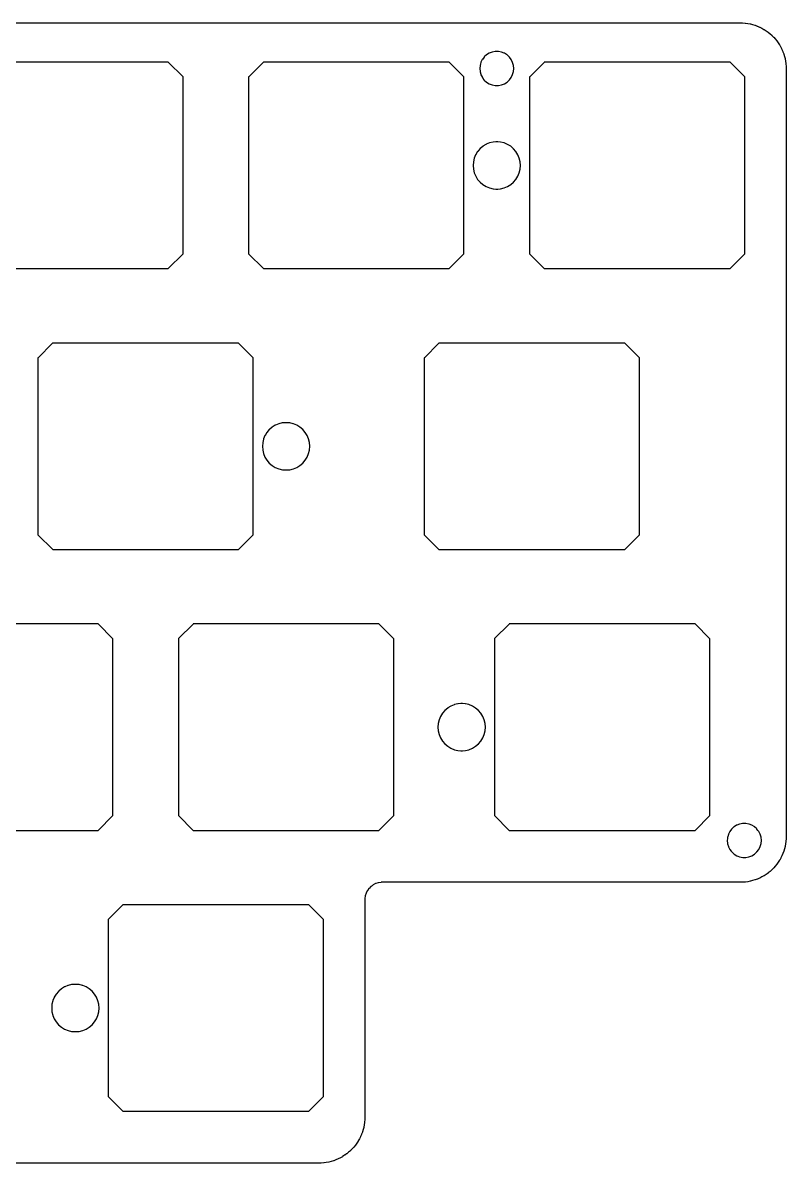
# Model space of a CAD drawing. Extents: x 1.73 to 10.02, y -4.91 to -1.87.
# Drawn here: x 7.985 to 10.023, y -4.914 to -1.869 of the extents above; entities that cross this region are included whole.
import ezdxf

# ---------------------------------------------------------------- set-up
doc = ezdxf.new("R2010")
doc.units = 0
doc.header["$MEASUREMENT"] = 0
doc.layers.add('BLACK', color=7, linetype='CONTINUOUS')

msp = doc.modelspace()

# ---------------------------------------------------------------- linework, layer by layer
at = {"layer": 'BLACK', "linetype": 'CONTINUOUS'}
for p, q in [((1.84954, -1.86911), (9.90046, -1.86911)), ((9.90046, -1.86911), (9.90072, -1.86912)), ((9.90072, -1.86912), (9.90583, -1.86939)), ((9.90583, -1.86939), (9.91337, -1.86981)), ((9.91337, -1.86981), (9.91387, -1.86987)), ((9.91387, -1.86987), (9.91986, -1.87081)), ((9.91986, -1.87081), (9.9199, -1.87082)), ((9.9199, -1.87082), (9.92645, -1.87193)), ((9.92645, -1.87193), (9.9269, -1.87203)), ((9.9269, -1.87203), (9.93292, -1.87365)), ((9.93292, -1.87365), (9.93301, -1.87367)), ((9.93301, -1.87367), (9.93922, -1.87546)), ((9.93922, -1.87546), (9.93962, -1.87559)), ((9.93962, -1.87559), (9.94551, -1.87785)), ((9.94551, -1.87785), (9.94562, -1.8779)), ((9.94562, -1.8779), (9.95153, -1.88034)), ((9.95153, -1.88034), (9.95188, -1.88051)), ((9.95188, -1.88051), (9.95753, -1.88339)), ((9.95753, -1.88339), (9.95768, -1.88347)), ((9.95768, -1.88347), (9.96323, -1.88654)), ((9.96323, -1.88654), (9.96354, -1.88672)), ((9.96354, -1.88672), (9.96887, -1.89018)), ((9.96887, -1.89018), (9.96904, -1.8903)), ((9.96904, -1.8903), (9.9742, -1.89396)), ((9.9742, -1.89396), (9.9742, -1.89396)), ((9.9742, -1.89396), (9.97445, -1.89415)), ((9.97445, -1.89415), (9.97941, -1.89816)), ((9.97941, -1.89816), (9.97959, -1.89832)), ((9.97959, -1.89832), (9.9843, -1.90253)), ((9.9843, -1.90253), (9.9843, -1.90253)), ((9.9843, -1.90253), (9.9845, -1.90272)), ((9.9845, -1.90272), (9.98901, -1.90723)), ((9.98901, -1.90723), (9.9892, -1.90743)), ((9.9892, -1.90743), (9.99342, -1.91214)), ((9.99342, -1.91214), (9.99357, -1.91233)), ((9.99357, -1.91233), (9.99758, -1.91728)), ((9.99758, -1.91728), (9.99777, -1.91753)), ((9.99777, -1.91753), (10.0014, -1.92269)), ((9.23734, -1.94747), (9.22994, -1.95034)), ((9.23755, -1.94739), (9.23734, -1.94747)), ((9.23734, -1.94747), (9.23734, -1.94747)), ((9.23778, -1.94735), (9.23755, -1.94739)), ((9.24558, -1.94589), (9.23778, -1.94735)), ((9.23778, -1.94735), (9.23778, -1.94735)), ((9.2458, -1.94585), (9.24558, -1.94589)), ((9.24558, -1.94589), (9.24558, -1.94589)), ((9.2542, -1.94585), (9.2458, -1.94585)), ((9.25442, -1.94589), (9.2542, -1.94585)), ((9.26222, -1.94735), (9.25442, -1.94589)), ((9.25442, -1.94589), (9.25442, -1.94589)), ((9.26245, -1.94739), (9.26222, -1.94735)), ((9.26222, -1.94735), (9.26222, -1.94735)), ((9.26266, -1.94747), (9.26245, -1.94739)), ((9.27006, -1.95034), (9.26266, -1.94747)), ((9.26266, -1.94747), (9.26266, -1.94747)), ((10.0014, -1.92269), (10.0015, -1.92286)), ((10.0015, -1.92286), (10.005, -1.9282)), ((10.005, -1.9282), (10.0052, -1.9285)), ((10.0052, -1.9285), (10.0052, -1.9285)), ((10.0052, -1.9285), (10.0083, -1.93405)), ((10.0083, -1.93405), (10.0083, -1.9342)), ((10.0083, -1.9342), (10.0112, -1.93985)), ((10.0112, -1.93985), (10.0114, -1.94021)), ((10.0114, -1.94021), (10.0138, -1.9461)), ((10.0138, -1.9461), (10.0139, -1.94622)), ((10.0139, -1.94622), (10.0161, -1.95211)), ((8.37303, -1.97439), (7.87697, -1.97439)), ((8.37304, -1.97439), (8.37303, -1.97439)), ((8.37303, -1.97439), (8.37303, -1.97439)), ((8.37305, -1.97439), (8.37304, -1.97439)), ((8.37305, -1.9744), (8.37305, -1.97439)), ((8.41241, -2.01376), (8.37305, -1.9744)), ((8.62662, -1.97473), (8.58792, -2.01343)), ((8.62695, -1.9744), (8.62662, -1.97473)), ((8.62662, -1.97473), (8.62662, -1.97473)), ((8.62696, -1.97439), (8.62695, -1.97439)), ((8.62695, -1.97439), (8.62695, -1.9744)), ((8.62697, -1.97439), (8.62696, -1.97439)), ((9.12303, -1.97439), (8.62697, -1.97439)), ((8.62697, -1.97439), (8.62697, -1.97439)), ((9.12304, -1.97439), (9.12303, -1.97439)), ((9.12303, -1.97439), (9.12303, -1.97439)), ((9.12305, -1.97439), (9.12304, -1.97439)), ((9.12305, -1.9744), (9.12305, -1.97439)), ((9.13979, -1.99114), (9.12305, -1.9744)), ((9.20654, -1.97839), (9.20529, -1.98278)), ((9.20752, -1.97493), (9.20654, -1.97839)), ((9.20758, -1.97471), (9.20752, -1.97493)), ((9.20752, -1.97493), (9.20752, -1.97493)), ((9.20768, -1.9745), (9.20758, -1.97471)), ((9.21122, -1.9674), (9.20768, -1.9745)), ((9.20768, -1.9745), (9.20768, -1.9745)), ((9.21132, -1.96719), (9.21122, -1.9674)), ((9.21122, -1.9674), (9.21122, -1.9674)), ((9.21146, -1.96701), (9.21132, -1.96719)), ((9.21624, -1.96068), (9.21146, -1.96701)), ((9.21146, -1.96701), (9.21146, -1.96701)), ((9.21638, -1.9605), (9.21624, -1.96068)), ((9.21624, -1.96068), (9.21624, -1.96068)), ((9.21655, -1.96034), (9.21638, -1.9605)), ((9.22242, -1.95499), (9.21655, -1.96034)), ((9.21655, -1.96034), (9.21655, -1.96034)), ((9.22259, -1.95484), (9.22242, -1.95499)), ((9.22242, -1.95499), (9.22242, -1.95499)), ((9.22278, -1.95472), (9.22259, -1.95484)), ((9.22953, -1.95054), (9.22278, -1.95472)), ((9.22278, -1.95472), (9.22278, -1.95472)), ((9.22972, -1.95042), (9.22953, -1.95054)), ((9.22953, -1.95054), (9.22953, -1.95054)), ((9.22994, -1.95034), (9.22972, -1.95042)), ((9.22994, -1.95034), (9.22994, -1.95034)), ((9.27028, -1.95042), (9.27006, -1.95034)), ((9.27006, -1.95034), (9.27006, -1.95034)), ((9.27047, -1.95054), (9.27028, -1.95042)), ((9.27588, -1.95389), (9.27047, -1.95054)), ((9.27047, -1.95054), (9.27047, -1.95054)), ((9.27741, -1.95484), (9.27588, -1.95389)), ((9.27758, -1.95499), (9.27741, -1.95484)), ((9.28345, -1.96034), (9.27758, -1.95499)), ((9.27758, -1.95499), (9.27758, -1.95499)), ((9.28362, -1.9605), (9.28345, -1.96034)), ((9.28345, -1.96034), (9.28345, -1.96034)), ((9.28868, -1.96719), (9.28362, -1.9605)), ((9.29242, -1.97471), (9.28868, -1.96719)), ((9.29471, -1.98278), (9.29242, -1.97471)), ((9.37662, -1.97473), (9.33792, -2.01343)), ((9.37695, -1.9744), (9.37662, -1.97473)), ((9.37662, -1.97473), (9.37662, -1.97473)), ((9.37696, -1.97439), (9.37695, -1.97439)), ((9.37695, -1.97439), (9.37695, -1.9744)), ((9.37697, -1.97439), (9.37696, -1.97439)), ((9.87303, -1.97439), (9.37697, -1.97439)), ((9.37697, -1.97439), (9.37697, -1.97439)), ((9.87304, -1.97439), (9.87303, -1.97439)), ((9.87303, -1.97439), (9.87303, -1.97439)), ((9.87305, -1.97439), (9.87304, -1.97439)), ((9.87305, -1.9744), (9.87305, -1.97439)), ((9.91241, -2.01376), (9.87305, -1.9744)), ((10.0161, -1.95211), (10.0163, -1.95252)), ((10.0163, -1.95252), (10.0181, -1.95872)), ((10.0181, -1.95872), (10.0181, -1.95881)), ((10.0181, -1.95881), (10.0197, -1.96483)), ((10.0197, -1.96483), (10.0198, -1.96528)), ((10.0198, -1.96528), (10.0209, -1.97183)), ((10.0209, -1.97183), (10.0209, -1.97188)), ((10.0209, -1.97188), (10.0219, -1.97786)), ((10.0219, -1.97786), (10.0219, -1.97836)), ((10.0219, -1.97836), (10.0223, -1.98591)), ((9.16241, -2.01376), (9.13979, -1.99114)), ((9.20529, -1.98278), (9.20451, -1.99114)), ((9.20451, -1.99114), (9.20529, -1.9995)), ((9.20529, -1.9995), (9.20535, -1.99972)), ((9.20535, -1.99972), (9.20535, -1.99972)), ((9.20535, -1.99972), (9.20727, -2.00648)), ((9.20727, -2.00648), (9.20758, -2.00757)), ((9.20758, -2.00757), (9.20768, -2.00778)), ((9.20768, -2.00778), (9.20768, -2.00778)), ((9.20768, -2.00778), (9.21068, -2.01379)), ((9.28868, -2.01509), (9.29242, -2.00757)), ((9.29242, -2.00757), (9.29471, -1.9995)), ((9.29549, -1.99114), (9.29471, -1.98278)), ((9.29471, -1.9995), (9.29549, -1.99114)), ((10.0223, -1.98591), (10.0223, -1.98592)), ((10.0223, -1.98592), (10.0226, -1.99101)), ((10.0226, -1.99101), (10.0226, -1.99127)), ((10.0226, -1.99127), (10.0226, -4.04219)), ((8.41242, -2.01376), (8.41241, -2.01376)), ((8.41242, -2.01377), (8.41242, -2.01376)), ((8.41242, -2.01378), (8.41242, -2.01377)), ((8.41242, -2.48622), (8.41242, -2.01378)), ((8.41242, -2.01378), (8.41242, -2.01378)), ((8.58759, -2.01376), (8.58758, -2.01376)), ((8.58758, -2.01376), (8.58758, -2.01377)), ((8.58758, -2.01377), (8.58758, -2.01377)), ((8.58758, -2.01377), (8.58758, -2.01378)), ((8.58758, -2.01378), (8.58758, -2.01378)), ((8.58758, -2.01378), (8.58758, -2.48622)), ((8.58792, -2.01343), (8.58759, -2.01376)), ((8.58792, -2.01343), (8.58792, -2.01343)), ((9.16242, -2.01376), (9.16241, -2.01376)), ((9.16242, -2.01377), (9.16242, -2.01376)), ((9.16242, -2.01378), (9.16242, -2.01377)), ((9.16242, -2.25), (9.16242, -2.01378)), ((9.16242, -2.01378), (9.16242, -2.01378)), ((9.21068, -2.01379), (9.21132, -2.01509)), ((9.21132, -2.01509), (9.21146, -2.01527)), ((9.21146, -2.01527), (9.21146, -2.01527)), ((9.21146, -2.01527), (9.21578, -2.02099)), ((9.21578, -2.02099), (9.21638, -2.02179)), ((9.21638, -2.02179), (9.21655, -2.02194)), ((9.21655, -2.02194), (9.21655, -2.02194)), ((9.21655, -2.02194), (9.22242, -2.02729)), ((9.22242, -2.02729), (9.22242, -2.02729)), ((9.22242, -2.02729), (9.22259, -2.02744)), ((9.22259, -2.02744), (9.22972, -2.03186)), ((9.22972, -2.03186), (9.22994, -2.03194)), ((9.22994, -2.03194), (9.22994, -2.03194)), ((9.22994, -2.03194), (9.23276, -2.03304)), ((9.23276, -2.03304), (9.23755, -2.03489)), ((9.23755, -2.03489), (9.2458, -2.03644)), ((9.2458, -2.03644), (9.25397, -2.03644)), ((9.25397, -2.03644), (9.2542, -2.03644)), ((9.2542, -2.03644), (9.26245, -2.03489)), ((9.26245, -2.03489), (9.27028, -2.03186)), ((9.27028, -2.03186), (9.27741, -2.02744)), ((9.27741, -2.02744), (9.28362, -2.02179)), ((9.28362, -2.02179), (9.28868, -2.01509)), ((9.33759, -2.01376), (9.33758, -2.01376)), ((9.33758, -2.01376), (9.33758, -2.01377)), ((9.33758, -2.01377), (9.33758, -2.01377)), ((9.33758, -2.01377), (9.33758, -2.01378)), ((9.33758, -2.01378), (9.33758, -2.01378)), ((9.33758, -2.01378), (9.33758, -2.48622)), ((9.33792, -2.01343), (9.33759, -2.01376)), ((9.33792, -2.01343), (9.33792, -2.01343)), ((9.91242, -2.01376), (9.91241, -2.01376)), ((9.91242, -2.01377), (9.91242, -2.01376)), ((9.91242, -2.01378), (9.91242, -2.01377)), ((9.91242, -2.48622), (9.91242, -2.01378)), ((9.91242, -2.01378), (9.91242, -2.01378)), ((9.23029, -2.18996), (9.22148, -2.19361)), ((9.23047, -2.18989), (9.23029, -2.18996)), ((9.23029, -2.18996), (9.23029, -2.18996)), ((9.23066, -2.18984), (9.23047, -2.18989)), ((9.23992, -2.18762), (9.23066, -2.18984)), ((9.23066, -2.18984), (9.23066, -2.18984)), ((9.24011, -2.18757), (9.23992, -2.18762)), ((9.23992, -2.18762), (9.23992, -2.18762)), ((9.24031, -2.18756), (9.24011, -2.18757)), ((9.24743, -2.187), (9.24031, -2.18756)), ((9.24031, -2.18756), (9.24031, -2.18756)), ((9.24752, -2.18699), (9.24743, -2.187)), ((9.24743, -2.187), (9.24743, -2.187)), ((9.25248, -2.18699), (9.24752, -2.18699)), ((9.25257, -2.187), (9.25248, -2.18699)), ((9.25969, -2.18756), (9.25257, -2.187)), ((9.25257, -2.187), (9.25257, -2.187)), ((9.25989, -2.18757), (9.25969, -2.18756)), ((9.25969, -2.18756), (9.25969, -2.18756)), ((9.26008, -2.18762), (9.25989, -2.18757)), ((9.26934, -2.18984), (9.26008, -2.18762)), ((9.26008, -2.18762), (9.26008, -2.18762)), ((9.26953, -2.18989), (9.26934, -2.18984)), ((9.26934, -2.18984), (9.26934, -2.18984)), ((9.2787, -2.19368), (9.26953, -2.18989)), ((9.19361, -2.22148), (9.18996, -2.23029)), ((9.19368, -2.2213), (9.19361, -2.22148)), ((9.19361, -2.22148), (9.19361, -2.22148)), ((9.19378, -2.22114), (9.19368, -2.2213)), ((9.19876, -2.21301), (9.19378, -2.22114)), ((9.19378, -2.22114), (9.19378, -2.22114)), ((9.19886, -2.21285), (9.19876, -2.21301)), ((9.19876, -2.21301), (9.19876, -2.21301)), ((9.19899, -2.2127), (9.19886, -2.21285)), ((9.20518, -2.20545), (9.19899, -2.2127)), ((9.19899, -2.2127), (9.19899, -2.2127)), ((9.20531, -2.20531), (9.20518, -2.20545)), ((9.20518, -2.20545), (9.20518, -2.20545)), ((9.20545, -2.20518), (9.20531, -2.20531)), ((9.2127, -2.19899), (9.20545, -2.20518)), ((9.20545, -2.20518), (9.20545, -2.20518)), ((9.21285, -2.19886), (9.2127, -2.19899)), ((9.2127, -2.19899), (9.2127, -2.19899)), ((9.21301, -2.19876), (9.21285, -2.19886)), ((9.22114, -2.19378), (9.21301, -2.19876)), ((9.21301, -2.19876), (9.21301, -2.19876)), ((9.2213, -2.19368), (9.22114, -2.19378)), ((9.22114, -2.19378), (9.22114, -2.19378)), ((9.22148, -2.19361), (9.2213, -2.19368)), ((9.22148, -2.19361), (9.22148, -2.19361)), ((9.28715, -2.19886), (9.2787, -2.19368)), ((9.29469, -2.20531), (9.28715, -2.19886)), ((9.30114, -2.21285), (9.29469, -2.20531)), ((9.30632, -2.2213), (9.30114, -2.21285)), ((9.31011, -2.23047), (9.30632, -2.2213)), ((9.16242, -2.48622), (9.16242, -2.25)), ((9.18681, -2.24981), (9.18679, -2.25)), ((9.18679, -2.25), (9.18681, -2.25019)), ((9.18756, -2.24031), (9.18681, -2.24981)), ((9.18681, -2.25019), (9.18756, -2.25969)), ((9.18757, -2.24011), (9.18756, -2.24031)), ((9.18756, -2.24031), (9.18756, -2.24031)), ((9.18762, -2.23992), (9.18757, -2.24011)), ((9.18984, -2.23066), (9.18762, -2.23992)), ((9.18989, -2.23047), (9.18984, -2.23066)), ((9.18984, -2.23066), (9.18984, -2.23066)), ((9.18996, -2.23029), (9.18989, -2.23047)), ((9.18996, -2.23029), (9.18996, -2.23029)), ((9.31243, -2.24011), (9.31011, -2.23047)), ((9.31321, -2.25), (9.31243, -2.24011)), ((9.31243, -2.25989), (9.31321, -2.25)), ((9.18756, -2.25969), (9.18756, -2.25969)), ((9.18756, -2.25969), (9.18757, -2.25989)), ((9.18757, -2.25989), (9.18762, -2.26008)), ((9.18762, -2.26008), (9.18762, -2.26008)), ((9.18762, -2.26008), (9.18984, -2.26934)), ((9.18984, -2.26934), (9.18984, -2.26934)), ((9.18984, -2.26934), (9.18989, -2.26953)), ((9.18989, -2.26953), (9.19368, -2.2787)), ((9.19368, -2.2787), (9.19886, -2.28715)), ((9.30114, -2.28715), (9.30632, -2.2787)), ((9.30632, -2.2787), (9.31011, -2.26953)), ((9.31011, -2.26953), (9.31243, -2.25989)), ((9.19886, -2.28715), (9.20531, -2.29469)), ((9.20531, -2.29469), (9.21285, -2.30114)), ((9.21285, -2.30114), (9.2213, -2.30632)), ((9.2213, -2.30632), (9.23047, -2.31011)), ((9.23047, -2.31011), (9.24011, -2.31243)), ((9.24011, -2.31243), (9.24752, -2.31301)), ((9.24752, -2.31301), (9.25238, -2.31301)), ((9.25238, -2.31301), (9.25248, -2.31301)), ((9.25248, -2.31301), (9.25989, -2.31243)), ((9.25989, -2.31243), (9.26953, -2.31011)), ((9.26953, -2.31011), (9.2787, -2.30632)), ((9.2787, -2.30632), (9.28715, -2.30114)), ((9.28715, -2.30114), (9.29469, -2.29469)), ((9.29469, -2.29469), (9.30114, -2.28715)), ((8.37305, -2.5256), (8.41241, -2.48624)), ((8.41241, -2.48624), (8.41242, -2.48624)), ((8.41242, -2.48623), (8.41242, -2.48622)), ((8.41242, -2.48622), (8.41242, -2.48622)), ((8.41242, -2.48624), (8.41242, -2.48623)), ((8.58758, -2.48622), (8.58758, -2.48622)), ((8.58758, -2.48622), (8.58758, -2.48623)), ((8.58758, -2.48623), (8.58758, -2.48624)), ((8.58758, -2.48624), (8.58759, -2.48624)), ((8.58759, -2.48624), (8.62695, -2.5256)), ((9.12305, -2.5256), (9.16241, -2.48624)), ((9.16241, -2.48624), (9.16242, -2.48624)), ((9.16242, -2.48623), (9.16242, -2.48622)), ((9.16242, -2.48622), (9.16242, -2.48622)), ((9.16242, -2.48624), (9.16242, -2.48623)), ((9.33758, -2.48622), (9.33758, -2.48623)), ((9.33758, -2.48622), (9.33758, -2.48622)), ((9.33758, -2.48623), (9.33758, -2.48624)), ((9.33758, -2.48624), (9.33759, -2.48624)), ((9.33759, -2.48624), (9.37695, -2.5256)), ((9.87305, -2.5256), (9.91241, -2.48624)), ((9.91241, -2.48624), (9.91242, -2.48624)), ((9.91242, -2.48623), (9.91242, -2.48622)), ((9.91242, -2.48622), (9.91242, -2.48622)), ((9.91242, -2.48624), (9.91242, -2.48623)), ((7.87697, -2.52561), (8.37303, -2.52561)), ((8.37303, -2.52561), (8.37303, -2.52561)), ((8.37303, -2.52561), (8.37304, -2.52561)), ((8.37304, -2.52561), (8.37304, -2.52561)), ((8.37304, -2.52561), (8.37305, -2.52561)), ((8.37305, -2.52561), (8.37305, -2.5256)), ((8.62695, -2.5256), (8.62695, -2.52561)), ((8.62695, -2.52561), (8.62696, -2.52561)), ((8.62696, -2.52561), (8.62697, -2.52561)), ((8.62697, -2.52561), (8.62697, -2.52561)), ((8.62697, -2.52561), (9.12303, -2.52561)), ((9.12303, -2.52561), (9.12303, -2.52561)), ((9.12303, -2.52561), (9.12304, -2.52561)), ((9.12304, -2.52561), (9.12304, -2.52561)), ((9.12304, -2.52561), (9.12305, -2.52561)), ((9.12305, -2.52561), (9.12305, -2.5256)), ((9.37695, -2.5256), (9.37695, -2.52561)), ((9.37695, -2.52561), (9.37696, -2.52561)), ((9.37696, -2.52561), (9.37697, -2.52561)), ((9.37697, -2.52561), (9.37697, -2.52561)), ((9.37697, -2.52561), (9.87303, -2.52561)), ((9.87303, -2.52561), (9.87303, -2.52561)), ((9.87303, -2.52561), (9.87304, -2.52561)), ((9.87304, -2.52561), (9.87304, -2.52561)), ((9.87304, -2.52561), (9.87305, -2.52561)), ((9.87305, -2.52561), (9.87305, -2.5256)), ((8.06412, -2.72473), (8.02542, -2.76343)), ((8.06445, -2.7244), (8.06412, -2.72473)), ((8.06412, -2.72473), (8.06412, -2.72473)), ((8.06446, -2.72439), (8.06445, -2.72439)), ((8.06445, -2.72439), (8.06445, -2.7244)), ((8.06447, -2.72439), (8.06446, -2.72439)), ((8.56053, -2.72439), (8.06447, -2.72439)), ((8.06447, -2.72439), (8.06447, -2.72439)), ((8.56054, -2.72439), (8.56053, -2.72439)), ((8.56053, -2.72439), (8.56053, -2.72439)), ((8.56055, -2.72439), (8.56054, -2.72439)), ((8.56055, -2.7244), (8.56055, -2.72439)), ((8.59991, -2.76376), (8.56055, -2.7244)), ((9.09532, -2.72473), (9.05662, -2.76343)), ((9.09565, -2.7244), (9.09532, -2.72473)), ((9.09532, -2.72473), (9.09532, -2.72473)), ((9.09566, -2.72439), (9.09565, -2.72439)), ((9.09565, -2.72439), (9.09565, -2.7244)), ((9.09567, -2.72439), (9.09566, -2.72439)), ((9.59173, -2.72439), (9.09567, -2.72439)), ((9.09567, -2.72439), (9.09567, -2.72439)), ((9.59174, -2.72439), (9.59173, -2.72439)), ((9.59173, -2.72439), (9.59173, -2.72439)), ((9.59175, -2.72439), (9.59174, -2.72439)), ((9.59175, -2.7244), (9.59175, -2.72439)), ((9.63111, -2.76376), (9.59175, -2.7244)), ((8.02509, -2.76376), (8.02508, -2.76376)), ((8.02508, -2.76376), (8.02508, -2.76377)), ((8.02508, -2.76377), (8.02508, -2.76377)), ((8.02508, -2.76377), (8.02508, -2.76378)), ((8.02508, -2.76378), (8.02508, -2.76378)), ((8.02508, -2.76378), (8.02508, -3.23622)), ((8.02542, -2.76343), (8.02509, -2.76376)), ((8.02542, -2.76343), (8.02542, -2.76343)), ((8.59992, -2.76376), (8.59991, -2.76376)), ((8.59992, -2.76377), (8.59992, -2.76376)), ((8.59992, -2.76378), (8.59992, -2.76377)), ((8.59992, -3), (8.59992, -2.76378)), ((8.59992, -2.76378), (8.59992, -2.76378)), ((9.05629, -2.76376), (9.05628, -2.76376)), ((9.05628, -2.76376), (9.05628, -2.76377)), ((9.05628, -2.76377), (9.05628, -2.76377)), ((9.05628, -2.76377), (9.05628, -2.76378)), ((9.05628, -2.76378), (9.05628, -2.76378)), ((9.05628, -2.76378), (9.05628, -3.23622)), ((9.05662, -2.76343), (9.05629, -2.76376)), ((9.05662, -2.76343), (9.05662, -2.76343)), ((9.63112, -2.76376), (9.63111, -2.76376)), ((9.63112, -2.76377), (9.63112, -2.76376)), ((9.63112, -2.76378), (9.63112, -2.76377)), ((9.63112, -3.23622), (9.63112, -2.76378)), ((9.63112, -2.76378), (9.63112, -2.76378)), ((8.6502, -2.94899), (8.64295, -2.95518)), ((8.65035, -2.94886), (8.6502, -2.94899)), ((8.6502, -2.94899), (8.6502, -2.94899)), ((8.65051, -2.94876), (8.65035, -2.94886)), ((8.65864, -2.94378), (8.65051, -2.94876)), ((8.65051, -2.94876), (8.65051, -2.94876)), ((8.6588, -2.94368), (8.65864, -2.94378)), ((8.65864, -2.94378), (8.65864, -2.94378)), ((8.65898, -2.94361), (8.6588, -2.94368)), ((8.66779, -2.93996), (8.65898, -2.94361)), ((8.65898, -2.94361), (8.65898, -2.94361)), ((8.66797, -2.93989), (8.66779, -2.93996)), ((8.66779, -2.93996), (8.66779, -2.93996)), ((8.66816, -2.93984), (8.66797, -2.93989)), ((8.67742, -2.93762), (8.66816, -2.93984)), ((8.66816, -2.93984), (8.66816, -2.93984)), ((8.67761, -2.93757), (8.67742, -2.93762)), ((8.67742, -2.93762), (8.67742, -2.93762)), ((8.67781, -2.93756), (8.67761, -2.93757)), ((8.68493, -2.937), (8.67781, -2.93756)), ((8.67781, -2.93756), (8.67781, -2.93756)), ((8.68502, -2.93699), (8.68493, -2.937)), ((8.68493, -2.937), (8.68493, -2.937)), ((8.68998, -2.93699), (8.68502, -2.93699)), ((8.69007, -2.937), (8.68998, -2.93699)), ((8.69719, -2.93756), (8.69007, -2.937)), ((8.69007, -2.937), (8.69007, -2.937)), ((8.69739, -2.93757), (8.69719, -2.93756)), ((8.69719, -2.93756), (8.69719, -2.93756)), ((8.69758, -2.93762), (8.69739, -2.93757)), ((8.70684, -2.93984), (8.69758, -2.93762)), ((8.69758, -2.93762), (8.69758, -2.93762)), ((8.70703, -2.93989), (8.70684, -2.93984)), ((8.70684, -2.93984), (8.70684, -2.93984)), ((8.7162, -2.94368), (8.70703, -2.93989)), ((8.72465, -2.94886), (8.7162, -2.94368)), ((8.73219, -2.95531), (8.72465, -2.94886)), ((8.62734, -2.98066), (8.62512, -2.98992)), ((8.62739, -2.98047), (8.62734, -2.98066)), ((8.62734, -2.98066), (8.62734, -2.98066)), ((8.62746, -2.98029), (8.62739, -2.98047)), ((8.63111, -2.97148), (8.62746, -2.98029)), ((8.62746, -2.98029), (8.62746, -2.98029)), ((8.63118, -2.9713), (8.63111, -2.97148)), ((8.63111, -2.97148), (8.63111, -2.97148)), ((8.63128, -2.97114), (8.63118, -2.9713)), ((8.63626, -2.96301), (8.63128, -2.97114)), ((8.63128, -2.97114), (8.63128, -2.97114)), ((8.63636, -2.96285), (8.63626, -2.96301)), ((8.63626, -2.96301), (8.63626, -2.96301)), ((8.63649, -2.9627), (8.63636, -2.96285)), ((8.64268, -2.95545), (8.63649, -2.9627)), ((8.63649, -2.9627), (8.63649, -2.9627)), ((8.64281, -2.95531), (8.64268, -2.95545)), ((8.64268, -2.95545), (8.64268, -2.95545)), ((8.64295, -2.95518), (8.64281, -2.95531)), ((8.64295, -2.95518), (8.64295, -2.95518)), ((8.73864, -2.96285), (8.73219, -2.95531)), ((8.74382, -2.9713), (8.73864, -2.96285)), ((8.74761, -2.98047), (8.74382, -2.9713)), ((8.74993, -2.99011), (8.74761, -2.98047)), ((8.59992, -3.23622), (8.59992, -3)), ((8.62431, -2.99981), (8.62429, -3)), ((8.62429, -3), (8.62431, -3.00019)), ((8.62506, -2.99031), (8.62431, -2.99981)), ((8.62431, -3.00019), (8.62506, -3.00969)), ((8.62507, -2.99011), (8.62506, -2.99031)), ((8.62506, -2.99031), (8.62506, -2.99031)), ((8.62506, -3.00969), (8.62506, -3.00969)), ((8.62506, -3.00969), (8.62507, -3.00989)), ((8.62512, -2.98992), (8.62507, -2.99011)), ((8.62507, -3.00989), (8.62512, -3.01008)), ((8.62512, -3.01008), (8.62512, -3.01008)), ((8.62512, -3.01008), (8.62734, -3.01934)), ((8.74761, -3.01953), (8.74993, -3.00989)), ((8.75071, -3), (8.74993, -2.99011)), ((8.74993, -3.00989), (8.75071, -3)), ((8.62734, -3.01934), (8.62734, -3.01934)), ((8.62734, -3.01934), (8.62739, -3.01953)), ((8.62739, -3.01953), (8.63118, -3.0287)), ((8.63118, -3.0287), (8.63636, -3.03715)), ((8.63636, -3.03715), (8.64281, -3.04469)), ((8.64281, -3.04469), (8.65035, -3.05114)), ((8.72465, -3.05114), (8.73219, -3.04469)), ((8.73219, -3.04469), (8.73864, -3.03715)), ((8.73864, -3.03715), (8.74382, -3.0287)), ((8.74382, -3.0287), (8.74761, -3.01953)), ((8.65035, -3.05114), (8.6588, -3.05632)), ((8.6588, -3.05632), (8.66797, -3.06011)), ((8.66797, -3.06011), (8.67761, -3.06243)), ((8.67761, -3.06243), (8.68502, -3.06301)), ((8.68502, -3.06301), (8.68988, -3.06301)), ((8.68988, -3.06301), (8.68998, -3.06301)), ((8.68998, -3.06301), (8.69739, -3.06243)), ((8.69739, -3.06243), (8.70703, -3.06011)), ((8.70703, -3.06011), (8.7162, -3.05632)), ((8.7162, -3.05632), (8.72465, -3.05114)), ((8.02508, -3.23622), (8.02508, -3.23622)), ((8.02508, -3.23622), (8.02508, -3.23623)), ((8.02508, -3.23623), (8.02508, -3.23624)), ((8.02508, -3.23624), (8.02509, -3.23624)), ((8.02509, -3.23624), (8.06445, -3.2756)), ((8.56055, -3.2756), (8.59991, -3.23624)), ((8.59991, -3.23624), (8.59992, -3.23624)), ((8.59992, -3.23623), (8.59992, -3.23622)), ((8.59992, -3.23622), (8.59992, -3.23622)), ((8.59992, -3.23624), (8.59992, -3.23623)), ((9.05628, -3.23622), (9.05628, -3.23623)), ((9.05628, -3.23622), (9.05628, -3.23622)), ((9.05628, -3.23623), (9.05628, -3.23624)), ((9.05628, -3.23624), (9.05629, -3.23624)), ((9.05629, -3.23624), (9.09565, -3.2756)), ((9.59175, -3.2756), (9.63111, -3.23624)), ((9.63111, -3.23624), (9.63112, -3.23624)), ((9.63112, -3.23623), (9.63112, -3.23622)), ((9.63112, -3.23622), (9.63112, -3.23622)), ((9.63112, -3.23624), (9.63112, -3.23623)), ((8.06445, -3.2756), (8.06445, -3.27561)), ((8.06445, -3.27561), (8.06446, -3.27561)), ((8.06446, -3.27561), (8.06447, -3.27561)), ((8.06447, -3.27561), (8.06447, -3.27561)), ((8.06447, -3.27561), (8.56053, -3.27561)), ((8.56053, -3.27561), (8.56053, -3.27561)), ((8.56053, -3.27561), (8.56054, -3.27561)), ((8.56054, -3.27561), (8.56054, -3.27561)), ((8.56054, -3.27561), (8.56055, -3.27561)), ((8.56055, -3.27561), (8.56055, -3.2756)), ((9.09565, -3.2756), (9.09565, -3.27561)), ((9.09565, -3.27561), (9.09566, -3.27561)), ((9.09566, -3.27561), (9.09567, -3.27561)), ((9.09567, -3.27561), (9.09567, -3.27561)), ((9.09567, -3.27561), (9.59173, -3.27561)), ((9.59173, -3.27561), (9.59173, -3.27561)), ((9.59173, -3.27561), (9.59174, -3.27561)), ((9.59174, -3.27561), (9.59174, -3.27561)), ((9.59174, -3.27561), (9.59175, -3.27561)), ((9.59175, -3.27561), (9.59175, -3.2756)), ((8.18553, -3.47439), (7.68947, -3.47439)), ((8.18554, -3.47439), (8.18553, -3.47439)), ((8.18553, -3.47439), (8.18553, -3.47439)), ((8.18555, -3.47439), (8.18554, -3.47439)), ((8.18555, -3.4744), (8.18555, -3.47439)), ((8.22491, -3.51376), (8.18555, -3.4744)), ((8.43912, -3.47473), (8.40042, -3.51343)), ((8.43945, -3.4744), (8.43912, -3.47473)), ((8.43912, -3.47473), (8.43912, -3.47473)), ((8.43946, -3.47439), (8.43945, -3.47439)), ((8.43945, -3.47439), (8.43945, -3.4744)), ((8.43947, -3.47439), (8.43946, -3.47439)), ((8.93553, -3.47439), (8.43947, -3.47439)), ((8.43947, -3.47439), (8.43947, -3.47439)), ((8.93554, -3.47439), (8.93553, -3.47439)), ((8.93553, -3.47439), (8.93553, -3.47439)), ((8.93555, -3.47439), (8.93554, -3.47439)), ((8.93555, -3.4744), (8.93555, -3.47439)), ((8.97491, -3.51376), (8.93555, -3.4744)), ((9.28292, -3.47473), (9.24422, -3.51343)), ((9.28325, -3.4744), (9.28292, -3.47473)), ((9.28292, -3.47473), (9.28292, -3.47473)), ((9.28326, -3.47439), (9.28325, -3.47439)), ((9.28325, -3.47439), (9.28325, -3.4744)), ((9.28327, -3.47439), (9.28326, -3.47439)), ((9.77933, -3.47439), (9.28327, -3.47439)), ((9.28327, -3.47439), (9.28327, -3.47439)), ((9.77934, -3.47439), (9.77933, -3.47439)), ((9.77933, -3.47439), (9.77933, -3.47439)), ((9.77935, -3.47439), (9.77934, -3.47439)), ((9.77935, -3.4744), (9.77935, -3.47439)), ((9.81871, -3.51376), (9.77935, -3.4744)), ((8.22492, -3.51376), (8.22491, -3.51376)), ((8.22492, -3.51377), (8.22492, -3.51376)), ((8.22492, -3.51378), (8.22492, -3.51377)), ((8.22492, -3.98622), (8.22492, -3.51378)), ((8.22492, -3.51378), (8.22492, -3.51378)), ((8.40009, -3.51376), (8.40008, -3.51376)), ((8.40008, -3.51376), (8.40008, -3.51377)), ((8.40008, -3.51377), (8.40008, -3.51377)), ((8.40008, -3.51377), (8.40008, -3.51378)), ((8.40008, -3.51378), (8.40008, -3.51378)), ((8.40008, -3.51378), (8.40008, -3.98622)), ((8.40042, -3.51343), (8.40009, -3.51376)), ((8.40042, -3.51343), (8.40042, -3.51343)), ((8.97492, -3.51376), (8.97491, -3.51376)), ((8.97492, -3.51377), (8.97492, -3.51376)), ((8.97492, -3.51378), (8.97492, -3.51377)), ((8.97492, -3.75), (8.97492, -3.51378)), ((8.97492, -3.51378), (8.97492, -3.51378)), ((9.24389, -3.51376), (9.24388, -3.51376)), ((9.24388, -3.51376), (9.24388, -3.51377)), ((9.24388, -3.51377), (9.24388, -3.51377)), ((9.24388, -3.51377), (9.24388, -3.51378)), ((9.24388, -3.51378), (9.24388, -3.51378)), ((9.24388, -3.51378), (9.24388, -3.98622)), ((9.24422, -3.51343), (9.24389, -3.51376)), ((9.24422, -3.51343), (9.24422, -3.51343)), ((9.81872, -3.51376), (9.81871, -3.51376)), ((9.81872, -3.51377), (9.81872, -3.51376)), ((9.81872, -3.51378), (9.81872, -3.51377)), ((9.81872, -3.98622), (9.81872, -3.51378)), ((9.81872, -3.51378), (9.81872, -3.51378)), ((9.10501, -3.71301), (9.10003, -3.72114)), ((9.10511, -3.71285), (9.10501, -3.71301)), ((9.10501, -3.71301), (9.10501, -3.71301)), ((9.10524, -3.7127), (9.10511, -3.71285)), ((9.11143, -3.70545), (9.10524, -3.7127)), ((9.10524, -3.7127), (9.10524, -3.7127)), ((9.11156, -3.70531), (9.11143, -3.70545)), ((9.11143, -3.70545), (9.11143, -3.70545)), ((9.1117, -3.70518), (9.11156, -3.70531)), ((9.11895, -3.69899), (9.1117, -3.70518)), ((9.1117, -3.70518), (9.1117, -3.70518)), ((9.1191, -3.69886), (9.11895, -3.69899)), ((9.11895, -3.69899), (9.11895, -3.69899)), ((9.11926, -3.69876), (9.1191, -3.69886)), ((9.12739, -3.69378), (9.11926, -3.69876)), ((9.11926, -3.69876), (9.11926, -3.69876)), ((9.12755, -3.69368), (9.12739, -3.69378)), ((9.12739, -3.69378), (9.12739, -3.69378)), ((9.12773, -3.69361), (9.12755, -3.69368)), ((9.13654, -3.68996), (9.12773, -3.69361)), ((9.12773, -3.69361), (9.12773, -3.69361)), ((9.13672, -3.68989), (9.13654, -3.68996)), ((9.13654, -3.68996), (9.13654, -3.68996)), ((9.13691, -3.68984), (9.13672, -3.68989)), ((9.14617, -3.68762), (9.13691, -3.68984)), ((9.13691, -3.68984), (9.13691, -3.68984)), ((9.14636, -3.68757), (9.14617, -3.68762)), ((9.14617, -3.68762), (9.14617, -3.68762)), ((9.14656, -3.68756), (9.14636, -3.68757)), ((9.15368, -3.687), (9.14656, -3.68756)), ((9.14656, -3.68756), (9.14656, -3.68756)), ((9.15377, -3.68699), (9.15368, -3.687)), ((9.15368, -3.687), (9.15368, -3.687)), ((9.15873, -3.68699), (9.15377, -3.68699)), ((9.15882, -3.687), (9.15873, -3.68699)), ((9.16594, -3.68756), (9.15882, -3.687)), ((9.15882, -3.687), (9.15882, -3.687)), ((9.16614, -3.68757), (9.16594, -3.68756)), ((9.16594, -3.68756), (9.16594, -3.68756)), ((9.16633, -3.68762), (9.16614, -3.68757)), ((9.17559, -3.68984), (9.16633, -3.68762)), ((9.16633, -3.68762), (9.16633, -3.68762)), ((9.17578, -3.68989), (9.17559, -3.68984)), ((9.17559, -3.68984), (9.17559, -3.68984)), ((9.18495, -3.69368), (9.17578, -3.68989)), ((9.1934, -3.69886), (9.18495, -3.69368)), ((9.20094, -3.70531), (9.1934, -3.69886)), ((9.20739, -3.71285), (9.20094, -3.70531)), ((9.21257, -3.7213), (9.20739, -3.71285)), ((9.09381, -3.74031), (9.09306, -3.74981)), ((9.09382, -3.74011), (9.09381, -3.74031)), ((9.09381, -3.74031), (9.09381, -3.74031)), ((9.09387, -3.73992), (9.09382, -3.74011)), ((9.09609, -3.73066), (9.09387, -3.73992)), ((9.09614, -3.73047), (9.09609, -3.73066)), ((9.09609, -3.73066), (9.09609, -3.73066)), ((9.09621, -3.73029), (9.09614, -3.73047)), ((9.09986, -3.72148), (9.09621, -3.73029)), ((9.09621, -3.73029), (9.09621, -3.73029)), ((9.09993, -3.7213), (9.09986, -3.72148)), ((9.09986, -3.72148), (9.09986, -3.72148)), ((9.10003, -3.72114), (9.09993, -3.7213)), ((9.10003, -3.72114), (9.10003, -3.72114)), ((9.21636, -3.73047), (9.21257, -3.7213)), ((9.21868, -3.74011), (9.21636, -3.73047)), ((9.21946, -3.75), (9.21868, -3.74011)), ((8.97492, -3.98622), (8.97492, -3.75)), ((9.09306, -3.74981), (9.09304, -3.75)), ((9.09304, -3.75), (9.09306, -3.75019)), ((9.09306, -3.75019), (9.09381, -3.75969)), ((9.09381, -3.75969), (9.09381, -3.75969)), ((9.09381, -3.75969), (9.09382, -3.75989)), ((9.09382, -3.75989), (9.09387, -3.76008)), ((9.09387, -3.76008), (9.09387, -3.76008)), ((9.09387, -3.76008), (9.09609, -3.76934)), ((9.09609, -3.76934), (9.09609, -3.76934)), ((9.09609, -3.76934), (9.09614, -3.76953)), ((9.09614, -3.76953), (9.09993, -3.7787)), ((9.21257, -3.7787), (9.21636, -3.76953)), ((9.21636, -3.76953), (9.21868, -3.75989)), ((9.21868, -3.75989), (9.21946, -3.75)), ((9.09993, -3.7787), (9.10511, -3.78715)), ((9.10511, -3.78715), (9.11156, -3.79469)), ((9.11156, -3.79469), (9.1191, -3.80114)), ((9.1191, -3.80114), (9.12755, -3.80632)), ((9.12755, -3.80632), (9.13672, -3.81011)), ((9.17578, -3.81011), (9.18495, -3.80632)), ((9.18495, -3.80632), (9.1934, -3.80114)), ((9.1934, -3.80114), (9.20094, -3.79469)), ((9.20094, -3.79469), (9.20739, -3.78715)), ((9.20739, -3.78715), (9.21257, -3.7787)), ((9.13672, -3.81011), (9.14636, -3.81243)), ((9.14636, -3.81243), (9.15377, -3.81301)), ((9.15377, -3.81301), (9.15863, -3.81301)), ((9.15863, -3.81301), (9.15873, -3.81301)), ((9.15873, -3.81301), (9.16614, -3.81243)), ((9.16614, -3.81243), (9.17578, -3.81011)), ((8.18555, -4.0256), (8.22491, -3.98624)), ((8.22491, -3.98624), (8.22492, -3.98624)), ((8.22492, -3.98623), (8.22492, -3.98622)), ((8.22492, -3.98622), (8.22492, -3.98622)), ((8.22492, -3.98624), (8.22492, -3.98623)), ((8.40008, -3.98622), (8.40008, -3.98622)), ((8.40008, -3.98622), (8.40008, -3.98623)), ((8.40008, -3.98623), (8.40008, -3.98624)), ((8.40008, -3.98624), (8.40009, -3.98624)), ((8.40009, -3.98624), (8.43945, -4.0256)), ((8.93555, -4.0256), (8.97491, -3.98624)), ((8.97491, -3.98624), (8.97492, -3.98624)), ((8.97492, -3.98623), (8.97492, -3.98622)), ((8.97492, -3.98622), (8.97492, -3.98622)), ((8.97492, -3.98624), (8.97492, -3.98623)), ((9.24388, -3.98622), (9.24388, -3.98623)), ((9.24388, -3.98622), (9.24388, -3.98622)), ((9.24388, -3.98623), (9.24388, -3.98624)), ((9.24388, -3.98624), (9.24389, -3.98624)), ((9.24389, -3.98624), (9.28325, -4.0256)), ((9.77935, -4.0256), (9.81871, -3.98624)), ((9.81871, -3.98624), (9.81872, -3.98624)), ((9.81872, -3.98623), (9.81872, -3.98622)), ((9.81872, -3.98622), (9.81872, -3.98622)), ((9.81872, -3.98624), (9.81872, -3.98623)), ((9.88322, -4.01637), (9.87735, -4.02172)), ((9.88339, -4.01622), (9.88322, -4.01637)), ((9.88322, -4.01637), (9.88322, -4.01637)), ((9.88358, -4.0161), (9.88339, -4.01622)), ((9.89033, -4.01192), (9.88358, -4.0161)), ((9.88358, -4.0161), (9.88358, -4.0161)), ((9.89053, -4.0118), (9.89033, -4.01192)), ((9.89033, -4.01192), (9.89033, -4.01192)), ((9.89074, -4.01172), (9.89053, -4.0118)), ((9.89814, -4.00885), (9.89074, -4.01172)), ((9.89074, -4.01172), (9.89074, -4.01172)), ((9.89835, -4.00877), (9.89814, -4.00885)), ((9.89814, -4.00885), (9.89814, -4.00885)), ((9.89858, -4.00872), (9.89835, -4.00877)), ((9.90638, -4.00727), (9.89858, -4.00872)), ((9.89858, -4.00872), (9.89858, -4.00872)), ((9.9066, -4.00722), (9.90638, -4.00727)), ((9.90638, -4.00727), (9.90638, -4.00727)), ((9.915, -4.00722), (9.9066, -4.00722)), ((9.91522, -4.00727), (9.915, -4.00722)), ((9.92303, -4.00872), (9.91522, -4.00727)), ((9.91522, -4.00727), (9.91522, -4.00727)), ((9.92325, -4.00877), (9.92303, -4.00872)), ((9.92303, -4.00872), (9.92303, -4.00872)), ((9.92346, -4.00885), (9.92325, -4.00877)), ((9.93086, -4.01172), (9.92346, -4.00885)), ((9.92346, -4.00885), (9.92346, -4.00885)), ((9.93108, -4.0118), (9.93086, -4.01172)), ((9.93086, -4.01172), (9.93086, -4.01172)), ((9.93127, -4.01192), (9.93108, -4.0118)), ((9.93668, -4.01527), (9.93127, -4.01192)), ((9.93127, -4.01192), (9.93127, -4.01192)), ((9.93822, -4.01622), (9.93668, -4.01527)), ((9.93838, -4.01637), (9.93822, -4.01622)), ((9.93839, -4.01637), (9.93838, -4.01637)), ((9.94425, -4.02172), (9.93839, -4.01637)), ((7.68947, -4.02561), (8.18553, -4.02561)), ((8.18553, -4.02561), (8.18553, -4.02561)), ((8.18553, -4.02561), (8.18554, -4.02561)), ((8.18554, -4.02561), (8.18554, -4.02561)), ((8.18554, -4.02561), (8.18555, -4.02561)), ((8.18555, -4.02561), (8.18555, -4.0256)), ((8.43945, -4.0256), (8.43945, -4.02561)), ((8.43945, -4.02561), (8.43946, -4.02561)), ((8.43946, -4.02561), (8.43947, -4.02561)), ((8.43947, -4.02561), (8.43947, -4.02561)), ((8.43947, -4.02561), (8.93553, -4.02561)), ((8.93553, -4.02561), (8.93553, -4.02561)), ((8.93553, -4.02561), (8.93554, -4.02561)), ((8.93554, -4.02561), (8.93554, -4.02561)), ((8.93554, -4.02561), (8.93555, -4.02561)), ((8.93555, -4.02561), (8.93555, -4.0256)), ((9.28325, -4.0256), (9.28325, -4.02561)), ((9.28325, -4.02561), (9.28326, -4.02561)), ((9.28326, -4.02561), (9.28327, -4.02561)), ((9.28327, -4.02561), (9.28327, -4.02561)), ((9.28327, -4.02561), (9.77933, -4.02561)), ((9.77933, -4.02561), (9.77933, -4.02561)), ((9.77933, -4.02561), (9.77934, -4.02561)), ((9.77934, -4.02561), (9.77934, -4.02561)), ((9.77934, -4.02561), (9.77935, -4.02561)), ((9.77935, -4.02561), (9.77935, -4.0256)), ((9.86577, -4.04756), (9.86531, -4.05252)), ((9.86607, -4.04439), (9.86577, -4.04756)), ((9.86609, -4.04416), (9.86607, -4.04439)), ((9.86607, -4.04439), (9.86607, -4.04439)), ((9.86657, -4.04245), (9.86609, -4.04416)), ((9.86832, -4.03631), (9.86657, -4.04245)), ((9.86838, -4.03609), (9.86832, -4.03631)), ((9.86832, -4.03631), (9.86832, -4.03631)), ((9.86849, -4.03588), (9.86838, -4.03609)), ((9.87202, -4.02878), (9.86849, -4.03588)), ((9.86849, -4.03588), (9.86849, -4.03588)), ((9.87213, -4.02857), (9.87202, -4.02878)), ((9.87202, -4.02878), (9.87202, -4.02878)), ((9.87226, -4.02839), (9.87213, -4.02857)), ((9.87705, -4.02206), (9.87226, -4.02839)), ((9.87226, -4.02839), (9.87226, -4.02839)), ((9.87719, -4.02187), (9.87705, -4.02206)), ((9.87705, -4.02206), (9.87705, -4.02206)), ((9.87735, -4.02172), (9.87719, -4.02187)), ((9.87735, -4.02172), (9.87735, -4.02172)), ((9.94442, -4.02187), (9.94425, -4.02172)), ((9.94425, -4.02172), (9.94425, -4.02172)), ((9.94456, -4.02206), (9.94442, -4.02187)), ((9.94724, -4.02561), (9.94456, -4.02206)), ((9.94948, -4.02857), (9.94724, -4.02561)), ((9.95322, -4.03609), (9.94948, -4.02857)), ((9.95552, -4.04416), (9.95322, -4.03609)), ((9.95629, -4.05252), (9.95552, -4.04416)), ((10.0223, -4.04757), (10.0219, -4.0551)), ((10.0225, -4.04439), (10.0223, -4.04755)), ((10.0223, -4.04755), (10.0223, -4.04757)), ((10.0226, -4.04245), (10.0225, -4.04439)), ((10.0226, -4.04219), (10.0226, -4.04245)), ((9.86531, -4.05252), (9.86609, -4.06088)), ((9.86609, -4.06088), (9.86615, -4.0611)), ((9.86615, -4.0611), (9.86615, -4.0611)), ((9.86615, -4.0611), (9.86631, -4.06164)), ((9.86631, -4.06164), (9.86838, -4.06895)), ((9.86838, -4.06895), (9.86849, -4.06916)), ((9.86849, -4.06916), (9.86849, -4.06916)), ((9.86849, -4.06916), (9.87123, -4.07466)), ((9.87123, -4.07466), (9.87213, -4.07647)), ((9.87213, -4.07647), (9.87226, -4.07665)), ((9.87226, -4.07665), (9.87226, -4.07665)), ((9.87226, -4.07665), (9.87551, -4.08095)), ((9.94442, -4.08317), (9.94948, -4.07647)), ((9.94948, -4.07647), (9.95322, -4.06895)), ((9.95322, -4.06895), (9.95552, -4.06088)), ((9.95552, -4.06088), (9.95629, -4.05252)), ((10.0181, -4.07474), (10.0163, -4.08095)), ((10.0197, -4.06863), (10.0181, -4.07465)), ((10.0181, -4.07465), (10.0181, -4.07474)), ((10.0198, -4.06818), (10.0197, -4.06863)), ((10.0209, -4.06164), (10.0198, -4.06818)), ((10.0219, -4.0556), (10.0209, -4.06158)), ((10.0209, -4.06158), (10.0209, -4.06164)), ((10.0219, -4.0551), (10.0219, -4.0556)), ((9.87551, -4.08095), (9.87719, -4.08317)), ((9.87719, -4.08317), (9.87735, -4.08332)), ((9.87735, -4.08332), (9.87735, -4.08332)), ((9.87735, -4.08332), (9.88322, -4.08867)), ((9.88322, -4.08867), (9.88322, -4.08867)), ((9.88322, -4.08867), (9.88339, -4.08882)), ((9.88339, -4.08882), (9.89053, -4.09324)), ((9.89053, -4.09324), (9.89074, -4.09332)), ((9.89074, -4.09332), (9.89074, -4.09332)), ((9.89074, -4.09332), (9.89357, -4.09442)), ((9.89357, -4.09442), (9.89835, -4.09627)), ((9.89835, -4.09627), (9.9066, -4.09781)), ((9.9066, -4.09781), (9.91477, -4.09781)), ((9.91477, -4.09781), (9.915, -4.09781)), ((9.915, -4.09781), (9.92325, -4.09627)), ((9.92325, -4.09627), (9.93108, -4.09324)), ((9.93108, -4.09324), (9.93822, -4.08882)), ((9.93822, -4.08882), (9.94442, -4.08317)), ((10.0014, -4.11077), (9.99777, -4.11594)), ((10.0015, -4.1106), (10.0014, -4.11077)), ((10.005, -4.10527), (10.0015, -4.1106)), ((10.0052, -4.10497), (10.005, -4.10527)), ((10.0083, -4.09941), (10.0052, -4.10497)), ((10.0112, -4.09361), (10.0083, -4.09926)), ((10.0083, -4.09926), (10.0083, -4.09941)), ((10.0114, -4.09326), (10.0112, -4.09361)), ((10.0138, -4.08736), (10.0114, -4.09326)), ((10.0139, -4.08724), (10.0138, -4.08736)), ((10.0161, -4.08135), (10.0139, -4.08724)), ((10.0163, -4.08095), (10.0161, -4.08135)), ((9.9742, -4.1395), (9.96904, -4.14317)), ((9.97445, -4.13931), (9.9742, -4.1395)), ((9.97941, -4.1353), (9.97445, -4.13931)), ((9.97959, -4.13515), (9.97941, -4.1353)), ((9.9843, -4.13094), (9.97959, -4.13515)), ((9.9845, -4.13075), (9.9843, -4.13094)), ((9.98901, -4.12624), (9.9845, -4.13075)), ((9.9892, -4.12603), (9.98901, -4.12624)), ((9.99342, -4.12132), (9.9892, -4.12603)), ((9.99357, -4.12114), (9.99342, -4.12132)), ((9.99758, -4.11619), (9.99357, -4.12114)), ((9.99777, -4.11594), (9.99758, -4.11619)), ((8.91995, -4.17131), (8.91706, -4.17341)), ((8.92011, -4.17119), (8.91995, -4.17131)), ((8.91995, -4.17131), (8.91995, -4.17131)), ((8.92028, -4.1711), (8.92011, -4.17119)), ((8.92657, -4.1679), (8.92028, -4.1711)), ((8.92028, -4.1711), (8.92028, -4.1711)), ((8.92674, -4.16781), (8.92657, -4.1679)), ((8.92657, -4.1679), (8.92657, -4.1679)), ((8.92692, -4.16775), (8.92674, -4.16781)), ((8.93363, -4.16557), (8.92692, -4.16775)), ((8.92692, -4.16775), (8.92692, -4.16775)), ((8.93381, -4.16551), (8.93363, -4.16557)), ((8.93363, -4.16557), (8.93363, -4.16557)), ((8.93401, -4.16548), (8.93381, -4.16551)), ((8.94097, -4.16438), (8.93401, -4.16548)), ((8.93401, -4.16548), (8.93401, -4.16548)), ((8.94116, -4.16435), (8.94097, -4.16438)), ((8.94097, -4.16438), (8.94097, -4.16438)), ((8.94488, -4.16435), (8.94116, -4.16435)), ((9.90046, -4.16435), (8.94488, -4.16435)), ((8.94488, -4.16435), (8.94488, -4.16435)), ((8.94488, -4.16435), (8.94488, -4.16435)), ((9.90072, -4.16434), (9.90046, -4.16435)), ((9.90581, -4.16408), (9.90072, -4.16434)), ((9.90583, -4.16408), (9.90581, -4.16408)), ((9.91337, -4.16365), (9.90583, -4.16408)), ((9.91387, -4.1636), (9.91337, -4.16365)), ((9.91985, -4.16265), (9.91387, -4.1636)), ((9.91991, -4.16264), (9.91985, -4.16265)), ((9.92645, -4.16153), (9.91991, -4.16264)), ((9.9269, -4.16143), (9.92645, -4.16153)), ((9.93292, -4.15982), (9.9269, -4.16143)), ((9.93301, -4.15979), (9.93292, -4.15982)), ((9.93922, -4.15801), (9.93301, -4.15979)), ((9.93962, -4.15787), (9.93922, -4.15801)), ((9.94551, -4.15561), (9.93962, -4.15787)), ((9.94563, -4.15556), (9.94551, -4.15561)), ((9.95153, -4.15312), (9.94563, -4.15556)), ((9.95188, -4.15296), (9.95153, -4.15312)), ((9.95753, -4.15008), (9.95188, -4.15296)), ((9.95768, -4.15), (9.95753, -4.15008)), ((9.96323, -4.14693), (9.95768, -4.15)), ((9.96354, -4.14675), (9.96323, -4.14693)), ((9.96887, -4.14328), (9.96354, -4.14675)), ((9.96904, -4.14317), (9.96887, -4.14328)), ((8.89875, -4.20074), (8.89765, -4.2077)), ((8.89878, -4.20055), (8.89875, -4.20074)), ((8.89875, -4.20074), (8.89875, -4.20074)), ((8.89884, -4.20036), (8.89878, -4.20055)), ((8.90102, -4.19366), (8.89884, -4.20036)), ((8.90108, -4.19347), (8.90102, -4.19366)), ((8.90102, -4.19366), (8.90102, -4.19366)), ((8.90117, -4.1933), (8.90108, -4.19347)), ((8.90437, -4.18702), (8.90117, -4.1933)), ((8.90117, -4.1933), (8.90117, -4.1933)), ((8.90446, -4.18684), (8.90437, -4.18702)), ((8.90437, -4.18702), (8.90437, -4.18702)), ((8.90457, -4.18668), (8.90446, -4.18684)), ((8.90872, -4.18098), (8.90457, -4.18668)), ((8.90457, -4.18668), (8.90457, -4.18668)), ((8.90883, -4.18082), (8.90872, -4.18098)), ((8.90872, -4.18098), (8.90872, -4.18098)), ((8.90897, -4.18069), (8.90883, -4.18082)), ((8.91395, -4.1757), (8.90897, -4.18069)), ((8.90897, -4.18069), (8.90897, -4.18069)), ((8.91409, -4.17556), (8.91395, -4.1757)), ((8.91395, -4.1757), (8.91395, -4.1757)), ((8.91706, -4.17341), (8.91409, -4.17556)), ((8.25162, -4.22473), (8.21292, -4.26343)), ((8.25195, -4.2244), (8.25162, -4.22473)), ((8.25162, -4.22473), (8.25162, -4.22473)), ((8.25196, -4.22439), (8.25195, -4.22439)), ((8.25195, -4.22439), (8.25195, -4.2244)), ((8.25197, -4.22439), (8.25196, -4.22439)), ((8.74803, -4.22439), (8.25197, -4.22439)), ((8.25197, -4.22439), (8.25197, -4.22439)), ((8.74804, -4.22439), (8.74803, -4.22439)), ((8.74803, -4.22439), (8.74803, -4.22439)), ((8.74805, -4.22439), (8.74804, -4.22439)), ((8.74805, -4.2244), (8.74805, -4.22439)), ((8.78741, -4.26376), (8.74805, -4.2244)), ((8.89765, -4.2077), (8.89762, -4.20789)), ((8.89762, -4.20789), (8.89762, -4.20809)), ((8.89762, -4.20809), (8.89762, -4.79219)), ((8.89765, -4.2077), (8.89765, -4.2077)), ((8.21259, -4.26376), (8.21258, -4.26376)), ((8.21258, -4.26376), (8.21258, -4.26377)), ((8.21258, -4.26377), (8.21258, -4.26377)), ((8.21258, -4.26377), (8.21258, -4.26378)), ((8.21258, -4.26378), (8.21258, -4.26378)), ((8.21258, -4.26378), (8.21258, -4.73622)), ((8.21292, -4.26343), (8.21259, -4.26376)), ((8.21292, -4.26343), (8.21292, -4.26343)), ((8.78742, -4.26376), (8.78741, -4.26376)), ((8.78742, -4.26377), (8.78742, -4.26376)), ((8.78742, -4.26378), (8.78742, -4.26377)), ((8.78742, -4.73622), (8.78742, -4.26378)), ((8.78742, -4.26378), (8.78742, -4.26378)), ((8.09614, -4.44378), (8.08801, -4.44876)), ((8.0963, -4.44368), (8.09614, -4.44378)), ((8.09614, -4.44378), (8.09614, -4.44378)), ((8.09648, -4.44361), (8.0963, -4.44368)), ((8.10529, -4.43996), (8.09648, -4.44361)), ((8.09648, -4.44361), (8.09648, -4.44361)), ((8.10547, -4.43989), (8.10529, -4.43996)), ((8.10529, -4.43996), (8.10529, -4.43996)), ((8.10566, -4.43984), (8.10547, -4.43989)), ((8.11492, -4.43762), (8.10566, -4.43984)), ((8.10566, -4.43984), (8.10566, -4.43984)), ((8.11511, -4.43757), (8.11492, -4.43762)), ((8.11492, -4.43762), (8.11492, -4.43762)), ((8.11531, -4.43756), (8.11511, -4.43757)), ((8.12243, -4.437), (8.11531, -4.43756)), ((8.11531, -4.43756), (8.11531, -4.43756)), ((8.12252, -4.43699), (8.12243, -4.437)), ((8.12243, -4.437), (8.12243, -4.437)), ((8.12748, -4.43699), (8.12252, -4.43699)), ((8.12757, -4.437), (8.12748, -4.43699)), ((8.13469, -4.43756), (8.12757, -4.437)), ((8.12757, -4.437), (8.12757, -4.437)), ((8.13489, -4.43757), (8.13469, -4.43756)), ((8.13469, -4.43756), (8.13469, -4.43756)), ((8.13508, -4.43762), (8.13489, -4.43757)), ((8.14434, -4.43984), (8.13508, -4.43762)), ((8.13508, -4.43762), (8.13508, -4.43762)), ((8.14453, -4.43989), (8.14434, -4.43984)), ((8.14434, -4.43984), (8.14434, -4.43984)), ((8.1537, -4.44368), (8.14453, -4.43989)), ((8.16215, -4.44886), (8.1537, -4.44368)), ((8.06861, -4.47148), (8.06496, -4.48029)), ((8.06868, -4.4713), (8.06861, -4.47148)), ((8.06861, -4.47148), (8.06861, -4.47148)), ((8.06878, -4.47114), (8.06868, -4.4713)), ((8.07376, -4.46301), (8.06878, -4.47114)), ((8.06878, -4.47114), (8.06878, -4.47114)), ((8.07386, -4.46285), (8.07376, -4.46301)), ((8.07376, -4.46301), (8.07376, -4.46301)), ((8.07399, -4.4627), (8.07386, -4.46285)), ((8.08018, -4.45545), (8.07399, -4.4627)), ((8.07399, -4.4627), (8.07399, -4.4627)), ((8.08031, -4.45531), (8.08018, -4.45545)), ((8.08018, -4.45545), (8.08018, -4.45545)), ((8.08045, -4.45518), (8.08031, -4.45531)), ((8.0877, -4.44899), (8.08045, -4.45518)), ((8.08045, -4.45518), (8.08045, -4.45518)), ((8.08785, -4.44886), (8.0877, -4.44899)), ((8.0877, -4.44899), (8.0877, -4.44899)), ((8.08801, -4.44876), (8.08785, -4.44886)), ((8.08801, -4.44876), (8.08801, -4.44876)), ((8.16969, -4.45531), (8.16215, -4.44886)), ((8.17614, -4.46285), (8.16969, -4.45531)), ((8.18132, -4.4713), (8.17614, -4.46285)), ((8.18511, -4.48047), (8.18132, -4.4713)), ((8.06181, -4.49981), (8.06179, -4.5)), ((8.06179, -4.5), (8.06181, -4.50019)), ((8.06256, -4.49031), (8.06181, -4.49981)), ((8.06181, -4.50019), (8.06256, -4.50969)), ((8.06257, -4.49011), (8.06256, -4.49031)), ((8.06256, -4.49031), (8.06256, -4.49031)), ((8.06262, -4.48992), (8.06257, -4.49011)), ((8.06484, -4.48066), (8.06262, -4.48992)), ((8.06489, -4.48047), (8.06484, -4.48066)), ((8.06484, -4.48066), (8.06484, -4.48066)), ((8.06496, -4.48029), (8.06489, -4.48047)), ((8.06496, -4.48029), (8.06496, -4.48029)), ((8.18743, -4.49011), (8.18511, -4.48047)), ((8.18821, -4.5), (8.18743, -4.49011)), ((8.18743, -4.50989), (8.18821, -4.5)), ((8.06256, -4.50969), (8.06256, -4.50969)), ((8.06256, -4.50969), (8.06257, -4.50989)), ((8.06257, -4.50989), (8.06262, -4.51008)), ((8.06262, -4.51008), (8.06262, -4.51008)), ((8.06262, -4.51008), (8.06484, -4.51934)), ((8.06484, -4.51934), (8.06484, -4.51934)), ((8.06484, -4.51934), (8.06489, -4.51953)), ((8.06489, -4.51953), (8.06868, -4.5287)), ((8.06868, -4.5287), (8.07386, -4.53715)), ((8.07386, -4.53715), (8.08031, -4.54469)), ((8.16969, -4.54469), (8.17614, -4.53715)), ((8.17614, -4.53715), (8.18132, -4.5287)), ((8.18132, -4.5287), (8.18511, -4.51953)), ((8.18511, -4.51953), (8.18743, -4.50989)), ((8.08031, -4.54469), (8.08785, -4.55114)), ((8.08785, -4.55114), (8.0963, -4.55632)), ((8.0963, -4.55632), (8.10547, -4.56011)), ((8.10547, -4.56011), (8.11511, -4.56243)), ((8.11511, -4.56243), (8.12252, -4.56301)), ((8.12252, -4.56301), (8.12738, -4.56301)), ((8.12738, -4.56301), (8.12748, -4.56301)), ((8.12748, -4.56301), (8.13489, -4.56243)), ((8.13489, -4.56243), (8.14453, -4.56011)), ((8.14453, -4.56011), (8.1537, -4.55632)), ((8.1537, -4.55632), (8.16215, -4.55114)), ((8.16215, -4.55114), (8.16969, -4.54469)), ((8.21258, -4.73622), (8.21258, -4.73623)), ((8.21258, -4.73622), (8.21258, -4.73622)), ((8.21258, -4.73623), (8.21258, -4.73624)), ((8.21258, -4.73624), (8.21259, -4.73624)), ((8.21259, -4.73624), (8.25195, -4.7756)), ((8.74805, -4.7756), (8.78741, -4.73624)), ((8.78741, -4.73624), (8.78742, -4.73624)), ((8.78742, -4.73623), (8.78742, -4.73622)), ((8.78742, -4.73622), (8.78742, -4.73622)), ((8.78742, -4.73624), (8.78742, -4.73623)), ((8.25195, -4.7756), (8.25195, -4.77561)), ((8.25195, -4.77561), (8.25196, -4.77561)), ((8.25196, -4.77561), (8.25197, -4.77561)), ((8.25197, -4.77561), (8.25197, -4.77561)), ((8.25197, -4.77561), (8.74803, -4.77561)), ((8.74803, -4.77561), (8.74803, -4.77561)), ((8.74803, -4.77561), (8.74804, -4.77561)), ((8.74804, -4.77561), (8.74804, -4.77561)), ((8.74804, -4.77561), (8.74805, -4.77561)), ((8.74805, -4.77561), (8.74805, -4.7756)), ((8.89687, -4.8056), (8.89592, -4.81158)), ((8.89692, -4.8051), (8.89687, -4.8056)), ((8.89734, -4.79757), (8.89692, -4.8051)), ((8.89761, -4.79245), (8.89734, -4.79755)), ((8.89734, -4.79755), (8.89734, -4.79757)), ((8.89762, -4.79219), (8.89761, -4.79245)), ((8.88883, -4.83736), (8.88639, -4.84326)), ((8.88888, -4.83724), (8.88883, -4.83736)), ((8.89114, -4.83135), (8.88888, -4.83724)), ((8.89127, -4.83095), (8.89114, -4.83135)), ((8.89306, -4.82474), (8.89127, -4.83095)), ((8.89309, -4.82465), (8.89306, -4.82474)), ((8.8947, -4.81863), (8.89309, -4.82465)), ((8.8948, -4.81818), (8.8947, -4.81863)), ((8.89591, -4.81164), (8.8948, -4.81818)), ((8.89592, -4.81158), (8.89591, -4.81164)), ((8.86842, -4.87132), (8.8642, -4.87603)), ((8.86857, -4.87114), (8.86842, -4.87132)), ((8.87258, -4.86619), (8.86857, -4.87114)), ((8.87277, -4.86594), (8.87258, -4.86619)), ((8.87643, -4.86077), (8.87277, -4.86594)), ((8.87655, -4.8606), (8.87643, -4.86077)), ((8.88002, -4.85527), (8.87655, -4.8606)), ((8.8802, -4.85497), (8.88002, -4.85527)), ((8.88327, -4.84941), (8.8802, -4.85497)), ((8.88334, -4.84926), (8.88327, -4.84941)), ((8.88622, -4.84361), (8.88334, -4.84926)), ((8.88639, -4.84326), (8.88622, -4.84361)), ((8.83253, -4.90008), (8.82688, -4.90296)), ((8.83268, -4.9), (8.83253, -4.90008)), ((8.83823, -4.89693), (8.83268, -4.9)), ((8.83854, -4.89675), (8.83823, -4.89693)), ((8.84387, -4.89328), (8.83854, -4.89675)), ((8.84404, -4.89317), (8.84387, -4.89328)), ((8.8492, -4.8895), (8.84404, -4.89317)), ((8.84945, -4.88931), (8.8492, -4.8895)), ((8.85441, -4.8853), (8.84945, -4.88931)), ((8.85459, -4.88515), (8.85441, -4.8853)), ((8.8593, -4.88094), (8.85459, -4.88515)), ((8.8595, -4.88075), (8.8593, -4.88094)), ((8.86401, -4.87624), (8.8595, -4.88075)), ((8.8642, -4.87603), (8.86401, -4.87624)), ((8.77546, -4.91435), (2.97454, -4.91435)), ((8.77572, -4.91434), (8.77546, -4.91435)), ((8.78081, -4.91408), (8.77572, -4.91434)), ((8.78083, -4.91408), (8.78081, -4.91408)), ((8.78837, -4.91365), (8.78083, -4.91408)), ((8.78887, -4.9136), (8.78837, -4.91365)), ((8.79485, -4.91265), (8.78887, -4.9136)), ((8.79491, -4.91264), (8.79485, -4.91265)), ((8.80145, -4.91153), (8.79491, -4.91264)), ((8.8019, -4.91143), (8.80145, -4.91153)), ((8.80792, -4.90982), (8.8019, -4.91143)), ((8.80801, -4.90979), (8.80792, -4.90982)), ((8.81422, -4.90801), (8.80801, -4.90979)), ((8.81462, -4.90787), (8.81422, -4.90801)), ((8.82051, -4.90561), (8.81462, -4.90787)), ((8.82063, -4.90556), (8.82051, -4.90561)), ((8.82653, -4.90312), (8.82063, -4.90556)), ((8.82688, -4.90296), (8.82653, -4.90312))]:
    msp.add_line(p, q, dxfattribs=at)

doc.saveas('drawing.dxf')
